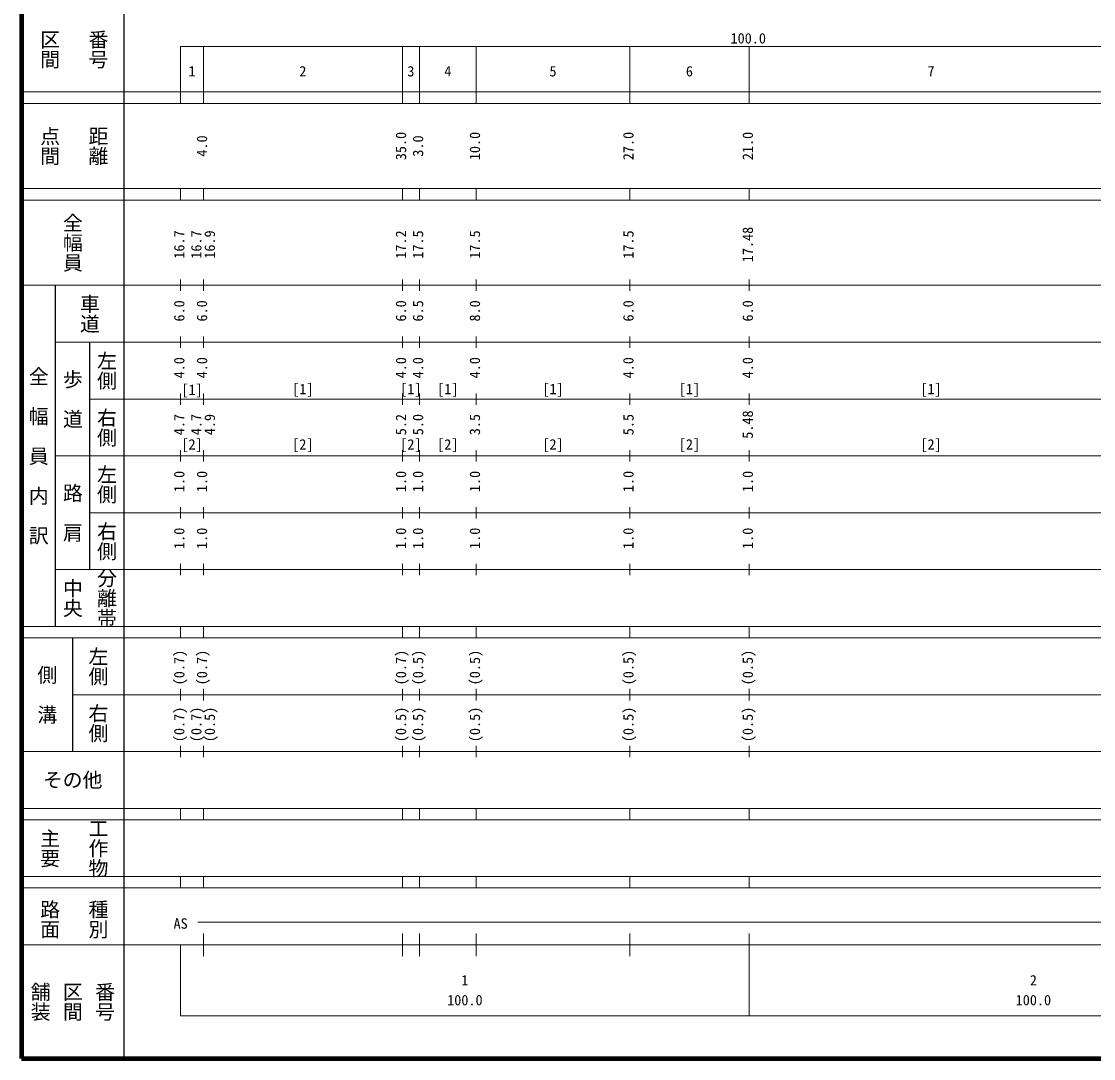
# Model space of a CAD drawing. Units: millimetres, scale not verified. Extents: x 40000 to 212862254, y 20000 to 40005403.
# Drawn here: x 40000 to 228584, y 20000 to 202409 of the extents above; entities that cross this region are included whole.
import ezdxf
from ezdxf.enums import TextEntityAlignment as Align

# ---------------------------------------------------------------- set-up
doc = ezdxf.new("R2010")
doc.units = ezdxf.units.MM
doc.header["$LTSCALE"] = 1000
doc.layers.add('M-TTL', color=2, linetype='Continuous', lineweight=140)
doc.layers.add('M-TTL-BAND', color=7, linetype='Continuous', lineweight=13)
doc.styles.add('@ＭＳ ゴシック', font='')
doc.styles.add('ＭＳ ゴシック', font='')
doc.styles.get('@ＭＳ ゴシック').set_extended_font_data('@MS Gothic')
doc.styles.get('ＭＳ ゴシック').set_extended_font_data('MS Gothic')

msp = doc.modelspace()

# ---------------------------------------------------------------- linework, layer by layer
at = {"layer": 'M-TTL'}
for p, q in [((40000, 380000), (40000, 20000)), ((40000, 20000), (680000, 20000))]:
    msp.add_line(p, q, dxfattribs=at)
at = {"layer": 'M-TTL-BAND', "lineweight": 25}
for p, q in [((58000, 370000), (58000, 20000)), ((46000, 96000), (46000, 156000)), ((52000, 146000), (52000, 106000)), ((49000, 94000), (49000, 74000))]:
    msp.add_line(p, q, dxfattribs=at)
at = {"layer": 'M-TTL-BAND'}
for p, q in [((68000, 198000), (68000, 188000)), ((68000, 198000), (579000, 198000)), ((72000, 188000), (72000, 198000)), ((107000, 188000), (107000, 198000)), ((110000, 188000), (110000, 198000)), ((120000, 188000), (120000, 198000)), ((147000, 188000), (147000, 198000)), ((168000, 188000), (168000, 198000)), ((40000, 190000), (579000, 190000)), ((40000, 188000), (579000, 188000)), ((40000, 173000), (579000, 173000)), ((68000, 171000), (68000, 173000)), ((72000, 171000), (72000, 173000)), ((107000, 171000), (107000, 173000)), ((110000, 171000), (110000, 173000)), ((120000, 171000), (120000, 173000)), ((147000, 171000), (147000, 173000)), ((168000, 171000), (168000, 173000)), ((40000, 171000), (579000, 171000)), ((68000, 155000), (68000, 157000)), ((72000, 155000), (72000, 157000)), ((107000, 155000), (107000, 157000)), ((110000, 155000), (110000, 157000)), ((120000, 155000), (120000, 157000)), ((147000, 155000), (147000, 157000)), ((168000, 155000), (168000, 157000)), ((40000, 156000), (579000, 156000)), ((46000, 146000), (579000, 146000)), ((68000, 145000), (68000, 147000)), ((72000, 145000), (72000, 147000)), ((107000, 145000), (107000, 147000)), ((110000, 145000), (110000, 147000)), ((120000, 145000), (120000, 147000)), ((147000, 145000), (147000, 147000)), ((168000, 145000), (168000, 147000)), ((52000, 136000), (579000, 136000)), ((68000, 135000), (68000, 137000)), ((72000, 135000), (72000, 137000)), ((107000, 135000), (107000, 137000)), ((110000, 135000), (110000, 137000)), ((120000, 135000), (120000, 137000)), ((147000, 135000), (147000, 137000)), ((168000, 135000), (168000, 137000)), ((68000, 125000), (68000, 127000)), ((72000, 125000), (72000, 127000)), ((107000, 125000), (107000, 127000)), ((110000, 125000), (110000, 127000)), ((120000, 125000), (120000, 127000)), ((147000, 125000), (147000, 127000)), ((168000, 125000), (168000, 127000)), ((46000, 126000), (579000, 126000)), ((68000, 115000), (68000, 117000)), ((72000, 115000), (72000, 117000)), ((107000, 115000), (107000, 117000)), ((110000, 115000), (110000, 117000)), ((120000, 115000), (120000, 117000)), ((147000, 115000), (147000, 117000)), ((168000, 115000), (168000, 117000)), ((52000, 116000), (579000, 116000)), ((46000, 106000), (579000, 106000)), ((68000, 105000), (68000, 107000)), ((72000, 105000), (72000, 107000)), ((107000, 105000), (107000, 107000)), ((110000, 105000), (110000, 107000)), ((120000, 105000), (120000, 107000)), ((147000, 105000), (147000, 107000)), ((168000, 105000), (168000, 107000)), ((40000, 96000), (579000, 96000)), ((68000, 94000), (68000, 96000)), ((72000, 94000), (72000, 96000)), ((107000, 94000), (107000, 96000)), ((110000, 94000), (110000, 96000)), ((120000, 94000), (120000, 96000)), ((147000, 94000), (147000, 96000)), ((168000, 94000), (168000, 96000)), ((40000, 94000), (579000, 94000)), ((68000, 83000), (68000, 85000)), ((72000, 83000), (72000, 85000)), ((107000, 83000), (107000, 85000)), ((110000, 83000), (110000, 85000)), ((120000, 83000), (120000, 85000)), ((147000, 83000), (147000, 85000)), ((168000, 83000), (168000, 85000)), ((49000, 84000), (579000, 84000)), ((40000, 74000), (579000, 74000)), ((68000, 73000), (68000, 75000)), ((72000, 73000), (72000, 75000)), ((107000, 73000), (107000, 75000)), ((110000, 73000), (110000, 75000)), ((120000, 73000), (120000, 75000)), ((147000, 73000), (147000, 75000)), ((168000, 73000), (168000, 75000)), ((40000, 64000), (579000, 64000)), ((68000, 62000), (68000, 64000)), ((72000, 62000), (72000, 64000)), ((107000, 62000), (107000, 64000)), ((110000, 62000), (110000, 64000)), ((120000, 62000), (120000, 64000)), ((147000, 62000), (147000, 64000)), ((168000, 62000), (168000, 64000)), ((40000, 62000), (579000, 62000)), ((40000, 52000), (579000, 52000)), ((68000, 50000), (68000, 52000)), ((72000, 50000), (72000, 52000)), ((107000, 50000), (107000, 52000)), ((110000, 50000), (110000, 52000)), ((120000, 50000), (120000, 52000)), ((147000, 50000), (147000, 52000)), ((168000, 50000), (168000, 52000)), ((40000, 50000), (579000, 50000)), ((71000, 44000), (550500, 44000)), ((72000, 38000), (72000, 42000)), ((107000, 38000), (107000, 42000)), ((110000, 38000), (110000, 42000)), ((120000, 38000), (120000, 42000)), ((147000, 38000), (147000, 42000)), ((168000, 27500), (168000, 42000)), ((40000, 40000), (579000, 40000)), ((68000, 40000), (68000, 27500)), ((68000, 27500), (579000, 27500))]:
    msp.add_line(p, q, dxfattribs=at)

# ---------------------------------------------------------------- texts
for s, height, rotation, style, p in [('区間', 2566, 270, '@ＭＳ ゴシック', (45000, 197500)), ('番号', 2566, 270, '@ＭＳ ゴシック', (53500, 197500)), ('点間', 2566, 270, '@ＭＳ ゴシック', (45000, 180500)), ('距離', 2566, 270, '@ＭＳ ゴシック', (53500, 180500)), ('4.0', 1833, 90, 'ＭＳ ゴシック', (71750, 180500)), ('35.0', 1833, 90, 'ＭＳ ゴシック', (106750, 180500)), ('3.0', 1833, 90, 'ＭＳ ゴシック', (109750, 180500)), ('10.0', 1833, 90, 'ＭＳ ゴシック', (119750, 180500)), ('27.0', 1833, 90, 'ＭＳ ゴシック', (146750, 180500)), ('21.0', 1833, 90, 'ＭＳ ゴシック', (167750, 180500)), ('全幅員', 2566, 270, '@ＭＳ ゴシック', (49000, 163500)), ('17.48', 1833, 90, 'ＭＳ ゴシック', (167750, 163174)), ('16.7', 1833, 90, 'ＭＳ ゴシック', (67750, 163174)), ('16.7', 1833, 90, 'ＭＳ ゴシック', (70750, 163174)), ('16.9', 1833, 90, 'ＭＳ ゴシック', (73120, 163174)), ('17.2', 1833, 90, 'ＭＳ ゴシック', (106750, 163174)), ('17.5', 1833, 90, 'ＭＳ ゴシック', (109750, 163174)), ('17.5', 1833, 90, 'ＭＳ ゴシック', (119750, 163174)), ('17.5', 1833, 90, 'ＭＳ ゴシック', (146750, 163174)), ('車道', 2566, 270, '@ＭＳ ゴシック', (52000, 151000)), ('6.0', 1833, 90, 'ＭＳ ゴシック', (67750, 151500)), ('6.0', 1833, 90, 'ＭＳ ゴシック', (71750, 151500)), ('6.0', 1833, 90, 'ＭＳ ゴシック', (106750, 151500)), ('6.5', 1833, 90, 'ＭＳ ゴシック', (109750, 151500)), ('8.0', 1833, 90, 'ＭＳ ゴシック', (119750, 151500)), ('6.0', 1833, 90, 'ＭＳ ゴシック', (146750, 151500)), ('6.0', 1833, 90, 'ＭＳ ゴシック', (167750, 151500)), ('左側', 2566, 270, '@ＭＳ ゴシック', (55000, 141000)), ('全\u3000幅\u3000員\u3000内\u3000訳', 2566, 270, '@ＭＳ ゴシック', (43000, 126000)), ('4.0', 1833, 90, 'ＭＳ ゴシック', (67750, 141500)), ('4.0', 1833, 90, 'ＭＳ ゴシック', (71750, 141500)), ('4.0', 1833, 90, 'ＭＳ ゴシック', (106750, 141500)), ('4.0', 1833, 90, 'ＭＳ ゴシック', (109750, 141500)), ('4.0', 1833, 90, 'ＭＳ ゴシック', (119750, 141500)), ('4.0', 1833, 90, 'ＭＳ ゴシック', (146750, 141500)), ('4.0', 1833, 90, 'ＭＳ ゴシック', (167750, 141500)), ('歩\u3000道', 2566, 270, '@ＭＳ ゴシック', (49000, 136000)), ('右側', 2566, 270, '@ＭＳ ゴシック', (55000, 131000)), ('4.7', 1833, 90, 'ＭＳ ゴシック', (67750, 131500)), ('4.7', 1833, 90, 'ＭＳ ゴシック', (70750, 131500)), ('4.9', 1833, 90, 'ＭＳ ゴシック', (73120, 131500)), ('5.2', 1833, 90, 'ＭＳ ゴシック', (106750, 131500)), ('5.0', 1833, 90, 'ＭＳ ゴシック', (109750, 131500)), ('3.5', 1833, 90, 'ＭＳ ゴシック', (119750, 131500)), ('5.5', 1833, 90, 'ＭＳ ゴシック', (146750, 131500)), ('5.48', 1833, 90, 'ＭＳ ゴシック', (167750, 131500)), ('左側', 2566, 270, '@ＭＳ ゴシック', (55000, 121000)), ('1.0', 1833, 90, 'ＭＳ ゴシック', (67750, 121500)), ('1.0', 1833, 90, 'ＭＳ ゴシック', (71750, 121500)), ('1.0', 1833, 90, 'ＭＳ ゴシック', (106750, 121500)), ('1.0', 1833, 90, 'ＭＳ ゴシック', (109750, 121500)), ('1.0', 1833, 90, 'ＭＳ ゴシック', (119750, 121500)), ('1.0', 1833, 90, 'ＭＳ ゴシック', (146750, 121500)), ('1.0', 1833, 90, 'ＭＳ ゴシック', (167750, 121500)), ('路\u3000肩', 2566, 270, '@ＭＳ ゴシック', (49000, 116000)), ('右側', 2566, 270, '@ＭＳ ゴシック', (55000, 111000)), ('1.0', 1833, 90, 'ＭＳ ゴシック', (67750, 111500)), ('1.0', 1833, 90, 'ＭＳ ゴシック', (71750, 111500)), ('1.0', 1833, 90, 'ＭＳ ゴシック', (106750, 111500)), ('1.0', 1833, 90, 'ＭＳ ゴシック', (109750, 111500)), ('1.0', 1833, 90, 'ＭＳ ゴシック', (119750, 111500)), ('1.0', 1833, 90, 'ＭＳ ゴシック', (146750, 111500)), ('1.0', 1833, 90, 'ＭＳ ゴシック', (167750, 111500)), ('分離帯', 2566, 270, '@ＭＳ ゴシック', (55000, 101000)), ('中央', 2566, 270, '@ＭＳ ゴシック', (49000, 101000)), ('左側', 2566, 270, '@ＭＳ ゴシック', (53500, 89000)), ('(0.7)', 1833, 90, 'ＭＳ ゴシック', (67750, 88764)), ('(0.7)', 1833, 90, 'ＭＳ ゴシック', (71750, 88764)), ('(0.7)', 1833, 90, 'ＭＳ ゴシック', (106750, 88764)), ('(0.5)', 1833, 90, 'ＭＳ ゴシック', (109750, 88764)), ('(0.5)', 1833, 90, 'ＭＳ ゴシック', (119750, 88764)), ('(0.5)', 1833, 90, 'ＭＳ ゴシック', (146750, 88764)), ('(0.5)', 1833, 90, 'ＭＳ ゴシック', (167750, 88764)), ('側\u3000溝', 2566, 270, '@ＭＳ ゴシック', (44500, 84000)), ('右側', 2566, 270, '@ＭＳ ゴシック', (53500, 79000)), ('(0.7)', 1833, 90, 'ＭＳ ゴシック', (67750, 78764)), ('(0.7)', 1833, 90, 'ＭＳ ゴシック', (70750, 78764)), ('(0.5)', 1833, 90, 'ＭＳ ゴシック', (73120, 78764)), ('(0.5)', 1833, 90, 'ＭＳ ゴシック', (106750, 78764)), ('(0.5)', 1833, 90, 'ＭＳ ゴシック', (109750, 78764)), ('(0.5)', 1833, 90, 'ＭＳ ゴシック', (119750, 78764)), ('(0.5)', 1833, 90, 'ＭＳ ゴシック', (146750, 78764)), ('(0.5)', 1833, 90, 'ＭＳ ゴシック', (167750, 78764)), ('工作物', 2566, 270, '@ＭＳ ゴシック', (53500, 57000)), ('主要', 2566, 270, '@ＭＳ ゴシック', (45000, 57000)), ('路面', 2566, 270, '@ＭＳ ゴシック', (45000, 44500)), ('種別', 2566, 270, '@ＭＳ ゴシック', (53500, 44500)), ('舗装', 2566, 270, '@ＭＳ ゴシック', (43333, 30000)), ('区間', 2566, 270, '@ＭＳ ゴシック', (49000, 30000)), ('番号', 2566, 270, '@ＭＳ ゴシック', (54667, 30000))]:
    msp.add_text(s, height=height, rotation=rotation, dxfattribs=dict(at, style=style)).set_placement(p, align=Align.MIDDLE_CENTER)
at = {"layer": 'M-TTL-BAND', "style": 'ＭＳ ゴシック'}
for s, height, p in [('100.0', 1833, (167844, 199445)), ('1', 1833, (70000, 193655)), ('2', 1833, (89500, 193655)), ('3', 1833, (108500, 193655)), ('4', 1833, (115000, 193655)), ('5', 1833, (133500, 193655)), ('6', 1833, (157500, 193655)), ('7', 1833, (200000, 193655)), ('[1]', 1833, (70000, 137633)), ('[1]', 1833, (89500, 137763)), ('[1]', 1833, (108500, 137763)), ('[1]', 1833, (115000, 137763)), ('[1]', 1833, (133500, 137763)), ('[1]', 1833, (157500, 137763)), ('[1]', 1833, (200000, 137763)), ('[2]', 1833, (70000, 128023)), ('[2]', 1833, (89500, 128023)), ('[2]', 1833, (108500, 128023)), ('[2]', 1833, (115000, 128023)), ('[2]', 1833, (133500, 128023)), ('[2]', 1833, (157500, 128023)), ('[2]', 1833, (200000, 128023)), ('その他', 2566, (49000, 69000)), ('AS', 1833, (68000, 43750)), ('1', 1833, (118000, 33773)), ('2', 1833, (218000, 33773)), ('100.0', 1833, (118000, 30283)), ('100.0', 1833, (218000, 30283))]:
    msp.add_text(s, height=height, dxfattribs=at).set_placement(p, align=Align.MIDDLE_CENTER)

doc.saveas('drawing.dxf')
